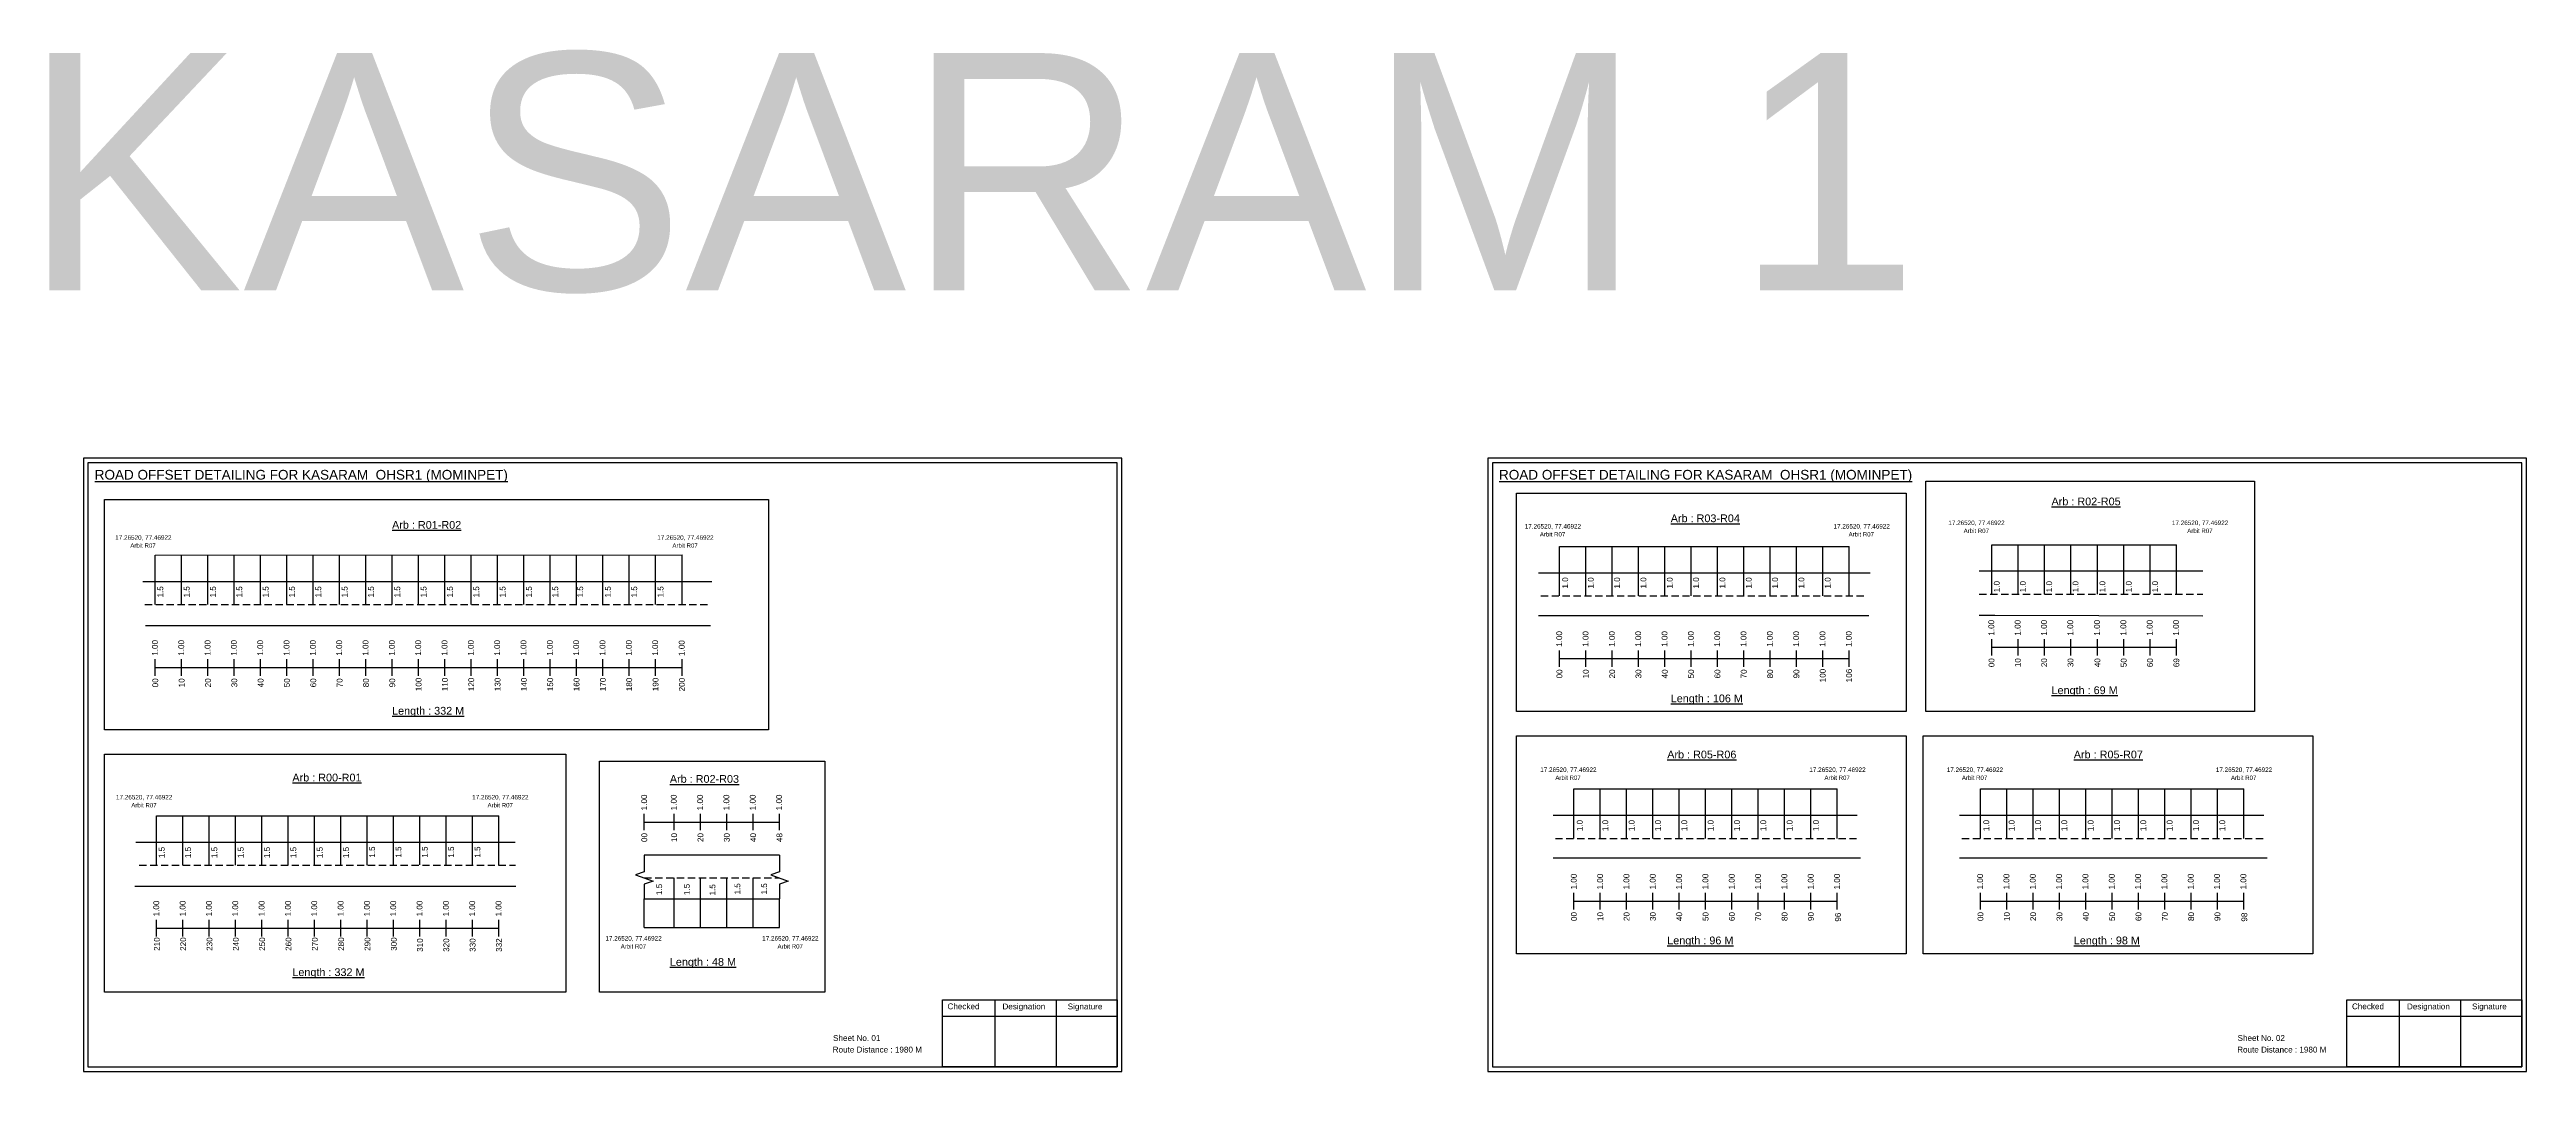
# Model space of a CAD drawing. Header units: inches. Extents: x -117 to 51867, y -12715 to 3423.
# Drawn here: x 45609 to 46888, y -3510 to -2982 of the extents above; entities that cross this region are included whole.
import ezdxf

# ---------------------------------------------------------------- set-up
doc = ezdxf.new("R2010")
doc.units = ezdxf.units.IN
doc.header["$MEASUREMENT"] = 0
doc.linetypes.add('DASHED2', pattern=[0.375, 0.25, -0.125])
for name, color, linetype in [('PDF_Geometry', 7, 'Continuous'), ('PDF_Text', 5, 'Continuous'), ('pipe', 5, 'Continuous')]:
    doc.layers.add(name, color=color, linetype=linetype)
doc.styles.add('PDF Arial', font='arial.ttf')
doc.styles.get("Standard").update_dxf_attribs({"font": 'arial.ttf'})

msp = doc.modelspace()

# ---------------------------------------------------------------- linework, layer by layer
at = {"color": 5}
for p, q in [((45663.4, -3243), (45935.5, -3242.8)), ((46388.7, -3238.4), (46538.3, -3238.4)), ((46612, -3237.6), (46707.4, -3237.6)), ((46396.2, -3363.7), (46532.2, -3363.7)), ((46606.2, -3363.7), (46742.2, -3363.7)), ((45664.1, -3377.6), (45840.9, -3377.6)), ((45916, -3435.2), (45985.8, -3435.2))]:
    msp.add_line(p, q, dxfattribs=at)
for p, q in [((45663.4, -3268.5), (45663.4, -3242.9)), ((45677, -3268.5), (45677, -3242.9)), ((45690.6, -3268.5), (45690.6, -3242.9)), ((45704.2, -3268.5), (45704.2, -3242.9)), ((45717.8, -3268.5), (45717.8, -3242.9)), ((45731.4, -3268.5), (45731.4, -3242.9)), ((45745, -3268.5), (45745, -3242.9)), ((45758.6, -3268.5), (45758.6, -3242.9)), ((45772.2, -3268.5), (45772.2, -3242.9)), ((45785.8, -3268.5), (45785.8, -3242.9)), ((45799.4, -3268.5), (45799.4, -3242.9)), ((45813, -3268.5), (45813, -3242.9)), ((45826.6, -3268.5), (45826.6, -3242.9)), ((45840.2, -3268.5), (45840.2, -3242.9)), ((45853.8, -3268.5), (45853.8, -3242.9)), ((45867.4, -3268.5), (45867.4, -3242.9)), ((45881, -3268.5), (45881, -3242.9)), ((45894.6, -3268.5), (45894.6, -3242.9)), ((45908.2, -3268.5), (45908.2, -3242.9)), ((45921.8, -3268.5), (45921.8, -3242.9)), ((45935.5, -3268.3), (45935.5, -3242.8)), ((46388.7, -3263.9), (46388.7, -3238.4)), ((46402.3, -3263.9), (46402.3, -3238.4)), ((46415.9, -3263.9), (46415.9, -3238.4)), ((46429.5, -3263.9), (46429.5, -3238.4)), ((46443.1, -3263.9), (46443.1, -3238.4)), ((46456.7, -3263.9), (46456.7, -3238.4)), ((46470.3, -3263.9), (46470.3, -3238.4)), ((46483.9, -3263.9), (46483.9, -3238.4)), ((46497.5, -3263.9), (46497.5, -3238.4)), ((46511.1, -3263.9), (46511.1, -3238.4)), ((46524.7, -3263.9), (46524.7, -3238.4)), ((46538.3, -3263.9), (46538.3, -3238.4)), ((46612, -3263.1), (46612, -3237.6)), ((46625.6, -3263.1), (46625.6, -3237.6)), ((46639.2, -3263.1), (46639.2, -3237.6)), ((46652.8, -3263.1), (46652.8, -3237.6)), ((46666.6, -3263.1), (46666.6, -3237.6)), ((46680.2, -3263.1), (46680.2, -3237.6)), ((46693.8, -3263.1), (46693.8, -3237.6)), ((46707.4, -3263.1), (46707.4, -3237.6)), ((45657, -3256.6), (45950.8, -3256.6)), ((46377.9, -3252), (46549.2, -3252)), ((46721, -3251.2), (46605.6, -3251.2)), ((46548.5, -3274.2), (46377.9, -3274.2)), ((46605.6, -3273.9), (46613.6, -3273.9)), ((46613.6, -3273.9), (46721, -3274.2)), ((45658.3, -3279.2), (45950.2, -3279.2)), ((46396.2, -3389.2), (46396.2, -3363.7)), ((46409.8, -3389.2), (46409.8, -3363.7)), ((46423.4, -3389.2), (46423.4, -3363.7)), ((46437, -3389.2), (46437, -3363.7)), ((46450.6, -3389.2), (46450.6, -3363.7)), ((46464.2, -3389.2), (46464.2, -3363.7)), ((46477.8, -3389.2), (46477.8, -3363.7)), ((46491.4, -3389.2), (46491.4, -3363.7)), ((46505, -3389.2), (46505, -3363.7)), ((46518.6, -3389.2), (46518.6, -3363.7)), ((46532.2, -3389.2), (46532.2, -3363.7)), ((46606.2, -3389.2), (46606.2, -3363.7)), ((46619.8, -3389.2), (46619.8, -3363.7)), ((46633.4, -3389.2), (46633.4, -3363.7)), ((46647, -3389.2), (46647, -3363.7)), ((46660.6, -3389.2), (46660.6, -3363.7)), ((46674.2, -3389.2), (46674.2, -3363.7)), ((46687.8, -3389.2), (46687.8, -3363.7)), ((46701.4, -3389.2), (46701.4, -3363.7)), ((46715, -3389.2), (46715, -3363.7)), ((46728.6, -3389.2), (46728.6, -3363.7)), ((46742.2, -3389.2), (46742.2, -3363.7)), ((45664.1, -3403.1), (45664.1, -3377.6)), ((45677.7, -3403.1), (45677.7, -3377.6)), ((45691.3, -3403.1), (45691.3, -3377.6)), ((45704.9, -3403.1), (45704.9, -3377.6)), ((45718.5, -3403.1), (45718.5, -3377.6)), ((45732.1, -3403.1), (45732.1, -3377.6)), ((45745.7, -3403.1), (45745.7, -3377.6)), ((45759.3, -3403.1), (45759.3, -3377.6)), ((45772.9, -3403.1), (45772.9, -3377.6)), ((45786.4, -3402.9), (45786.4, -3377.4)), ((45800, -3402.9), (45800, -3377.4)), ((45813.6, -3402.9), (45813.6, -3377.4)), ((45827.2, -3402.9), (45827.2, -3377.4)), ((45840.9, -3403.1), (45840.9, -3377.6)), ((46385.4, -3377.3), (46542.5, -3377.3)), ((46595.3, -3377.3), (46752.5, -3377.3)), ((45653.4, -3391.2), (45849.3, -3391.2)), ((45985.8, -3397.8), (45916, -3397.8)), ((46544.3, -3399.5), (46385.4, -3399.5)), ((46754.3, -3399.5), (46595.3, -3399.5)), ((45652.8, -3413.9), (45849.7, -3413.9)), ((45931.4, -3435.2), (45931.4, -3409.6)), ((45945, -3435.2), (45945, -3409.6)), ((45958.6, -3435.2), (45958.6, -3409.6)), ((45972.2, -3435.2), (45972.2, -3409.6)), ((45916, -3420.4), (45985.8, -3420.4)), ((45916, -3435.2), (45916, -3420.4)), ((45985.8, -3435.2), (45985.8, -3420.4))]:
    msp.add_line(p, q)
at = {"linetype": 'DASHED2', "ltscale": 15}
for p, q in [((45658, -3268.5), (45948.6, -3268.4)), ((46379.1, -3263.9), (46546.7, -3263.9)), ((46605.6, -3263.1), (46721, -3263.1)), ((46386.6, -3389.2), (46542.5, -3389.2)), ((46596.6, -3389.2), (46752.5, -3389.2)), ((45655.1, -3403.1), (45849.4, -3403.1)), ((45916, -3409.6), (45985.8, -3409.6))]:
    msp.add_line(p, q, dxfattribs=at)
at = {"color": 217, "true_color": 0x93278f}
for p, q in [((46612, -3294.8), (46612, -3286.3)), ((46625.6, -3294.8), (46625.6, -3286.3)), ((46639.2, -3294.8), (46639.2, -3286.3)), ((46652.8, -3294.8), (46652.8, -3286.3)), ((46666.6, -3294.8), (46666.6, -3286.3)), ((46680.2, -3294.8), (46680.2, -3286.3)), ((46693.8, -3294.8), (46693.8, -3286.3)), ((46707.4, -3294.8), (46707.4, -3286.3)), ((45663.4, -3305.2), (45663.4, -3296.6)), ((45663.4, -3300.9), (45935.5, -3300.9)), ((45677, -3305.2), (45677, -3296.6)), ((45690.6, -3305.2), (45690.6, -3296.6)), ((45704.2, -3305.2), (45704.2, -3296.6)), ((45717.8, -3305.2), (45717.8, -3296.6)), ((45731.4, -3305.2), (45731.4, -3296.6)), ((45745, -3305.2), (45745, -3296.6)), ((45758.6, -3305.2), (45758.6, -3296.6)), ((45772.2, -3305.2), (45772.2, -3296.6)), ((45785.8, -3305.2), (45785.8, -3296.6)), ((45799.4, -3305.2), (45799.4, -3296.6)), ((45813, -3305.2), (45813, -3296.6)), ((45826.6, -3305.2), (45826.6, -3296.6)), ((45840.2, -3305.2), (45840.2, -3296.6)), ((45853.8, -3305.2), (45853.8, -3296.6)), ((45867.4, -3305.2), (45867.4, -3296.6)), ((45881, -3305.2), (45881, -3296.6)), ((45894.6, -3305.2), (45894.6, -3296.6)), ((45908.2, -3305.2), (45908.2, -3296.6)), ((45921.8, -3305.2), (45921.8, -3296.6)), ((45935.5, -3305.3), (45935.5, -3296.7)), ((46388.7, -3300.6), (46388.7, -3292.1)), ((46388.7, -3296.3), (46538.3, -3296.3)), ((46402.3, -3300.6), (46402.3, -3292.1)), ((46415.9, -3300.6), (46415.9, -3292.1)), ((46429.5, -3300.6), (46429.5, -3292.1)), ((46443.1, -3300.6), (46443.1, -3292.1)), ((46456.7, -3300.6), (46456.7, -3292.1)), ((46470.3, -3300.6), (46470.3, -3292.1)), ((46483.9, -3300.6), (46483.9, -3292.1)), ((46497.5, -3300.6), (46497.5, -3292.1)), ((46511.1, -3300.6), (46511.1, -3292.1)), ((46524.7, -3300.6), (46524.7, -3292.1)), ((46538.3, -3300.6), (46538.3, -3292.1)), ((46612, -3290.5), (46707.4, -3290.5)), ((45916, -3385), (45916, -3376.5)), ((45931.4, -3385), (45931.4, -3376.5)), ((45945, -3385), (45945, -3376.5)), ((45958.6, -3385), (45958.6, -3376.5)), ((45972.2, -3385), (45972.2, -3376.5)), ((45985.8, -3385), (45985.8, -3376.5)), ((45916, -3380.8), (45985.8, -3380.8)), ((46396.2, -3425.9), (46396.2, -3417.4)), ((46396.2, -3421.6), (46532.2, -3421.6)), ((46409.8, -3425.9), (46409.8, -3417.4)), ((46423.4, -3425.9), (46423.4, -3417.4)), ((46437, -3425.9), (46437, -3417.4)), ((46450.6, -3425.9), (46450.6, -3417.4)), ((46464.2, -3425.9), (46464.2, -3417.4)), ((46477.8, -3425.9), (46477.8, -3417.4)), ((46491.4, -3425.9), (46491.4, -3417.4)), ((46505, -3425.9), (46505, -3417.4)), ((46518.6, -3425.9), (46518.6, -3417.4)), ((46532.2, -3425.9), (46532.2, -3417.4)), ((46606.2, -3425.9), (46606.2, -3417.4)), ((46606.2, -3421.6), (46742.2, -3421.6)), ((46619.8, -3425.9), (46619.8, -3417.4)), ((46633.4, -3425.9), (46633.4, -3417.4)), ((46647, -3425.9), (46647, -3417.4)), ((46660.6, -3425.9), (46660.6, -3417.4)), ((46674.2, -3425.9), (46674.2, -3417.4)), ((46687.8, -3425.9), (46687.8, -3417.4)), ((46701.4, -3425.9), (46701.4, -3417.4)), ((46715, -3425.9), (46715, -3417.4)), ((46728.6, -3425.9), (46728.6, -3417.4)), ((46742.2, -3425.9), (46742.2, -3417.4)), ((45664.1, -3439.8), (45664.1, -3431.2)), ((45664.1, -3435.5), (45840.9, -3435.5)), ((45677.7, -3439.8), (45677.7, -3431.2)), ((45691.3, -3439.8), (45691.3, -3431.2)), ((45704.9, -3439.8), (45704.9, -3431.2)), ((45718.5, -3439.8), (45718.5, -3431.2)), ((45732.1, -3439.8), (45732.1, -3431.2)), ((45745.7, -3439.8), (45745.7, -3431.2)), ((45759.3, -3439.8), (45759.3, -3431.2)), ((45772.9, -3439.8), (45772.9, -3431.2)), ((45786.5, -3439.8), (45786.5, -3431.2)), ((45800.1, -3439.8), (45800.1, -3431.2)), ((45813.7, -3439.8), (45813.7, -3431.2)), ((45827.3, -3439.8), (45827.3, -3431.2)), ((45840.9, -3439.8), (45840.9, -3431.2))]:
    msp.add_line(p, q, dxfattribs=at)
for points in [[(46366.6, -3210.9), (46567.9, -3210.9), (46567.9, -3323.6), (46366.6, -3323.6)], [(46578, -3204.7), (46747.7, -3204.7), (46747.7, -3323.6), (46578, -3323.6)], [(45637.2, -3214.2), (45980.1, -3214.2), (45980.1, -3333.2), (45637.2, -3333.2)], [(46366.6, -3336.2), (46567.9, -3336.2), (46567.9, -3448.9), (46366.6, -3448.9)], [(46576.6, -3336.2), (46777.8, -3336.2), (46777.8, -3448.9), (46576.6, -3448.9)], [(45892.9, -3349.3), (46009.3, -3349.3), (46009.3, -3468.6), (45892.9, -3468.6)]]:
    msp.add_lwpolyline(points, close=True)
at = {"linetype": 'Continuous'}
for points in [[(45916, -3397.8), (45916, -3406.4), (45911.5, -3408), (45920.5, -3411.3), (45916, -3412.9), (45916, -3420.4)], [(45985.8, -3397.8), (45985.8, -3406.4), (45981.3, -3408), (45990.3, -3411.3), (45985.8, -3412.9), (45985.8, -3420.4)]]:
    msp.add_lwpolyline(points, dxfattribs=at)
at = {"layer": 'PDF_Geometry'}
for points in [[(45626.3, -3192.9), (45626.3, -3509.6), (46162.7, -3509.6), (46162.7, -3192.9)], [(45628.6, -3195.2), (45628.6, -3507.2), (46160.3, -3507.2), (46160.3, -3195.2)], [(46351.8, -3192.9), (46351.8, -3509.6), (46888.2, -3509.6), (46888.2, -3192.9)], [(46354.1, -3195.2), (46354.1, -3507.2), (46885.8, -3507.2), (46885.8, -3195.2)]]:
    msp.add_lwpolyline(points, close=True, dxfattribs=at)
at = {"layer": 'PDF_Geometry', "color": 242, "true_color": 0xcc1f26}
for points in [[(46160.3, -3507.2), (46070, -3507.2), (46070, -3472.6), (46160.3, -3472.6)], [(46885.8, -3507.2), (46795.5, -3507.2), (46795.5, -3472.6), (46885.8, -3472.6)]]:
    msp.add_lwpolyline(points, close=True, dxfattribs=at)
for points in [[(46097, -3472.6), (46097, -3507.2)], [(46128.7, -3472.6), (46128.7, -3507.2)], [(46822.5, -3472.6), (46822.5, -3507.2)], [(46854.2, -3472.6), (46854.2, -3507.2)], [(46070, -3481), (46160.3, -3481)], [(46795.5, -3481), (46885.8, -3481)]]:
    msp.add_lwpolyline(points, dxfattribs=at)
at = {"layer": 'pipe', "color": 0}
msp.add_lwpolyline([(45637.2, -3345.7), (45875.5, -3345.7), (45875.5, -3468.6), (45637.2, -3468.6)], close=True, dxfattribs=at)

# ---------------------------------------------------------------- texts
for s, height, p in [('KASARAM 1', 122.54, (45594.7, -3106.2)), ('Sheet No. 01', 3, (46013.5, -3493.8)), ('Sheet No. 02', 3, (46739, -3493.8)), ('Route Distance : 1980 M', 3, (46013.3, -3499.8)), ('Route Distance : 1980 M', 3, (46738.8, -3499.8))]:
    msp.add_text(s, height=height).set_placement(p)
at = {"color": 242, "true_color": 0xcd2027}
for s, height, p in [('%%UROAD OFFSET DETAILING FOR KASARAM  OHSR1 (MOMINPET)', 5, (45632.1, -3203.9)), ('%%UROAD OFFSET DETAILING FOR KASARAM  OHSR1 (MOMINPET)', 5, (46357.5, -3203.9)), ('%%UArb : R03-R04', 4, (46446.2, -3225.9)), ('%%UArb : R02-R05', 4, (46642.9, -3217.2)), ('%%UArb : R01-R02', 4, (45785.7, -3229.3)), ('%%ULength : 69 M', 4, (46642.9, -3314.7)), ('%%ULength : 332 M', 4, (45785.7, -3325.3)), ('%%ULength : 106 M', 4, (46446.2, -3318.9)), ('%%UArb : R05-R06', 4, (46444.4, -3347.9)), ('%%UArb : R05-R07', 4, (46654.4, -3347.9)), ('%%UArb : R00-R01', 4, (45734.2, -3359.8)), ('%%UArb : R02-R03', 4, (45929.2, -3360.5)), ('%%ULength : 96 M', 4, (46444.4, -3443.9)), ('%%ULength : 98 M', 4, (46654.4, -3443.9)), ('%%ULength : 48 M', 4, (45929.2, -3455)), ('%%ULength : 332 M', 4, (45734.2, -3460.3))]:
    msp.add_text(s, height=height, dxfattribs=at).set_placement(p)
at = {"color": 5}
for s, height, p in [('17.26520, 77.46922', 2.34, (45642.7, -3235)), ('Arbit R07', 2.25, (45650.5, -3239.1)), ('17.26520, 77.46922', 2.34, (45922.7, -3235)), ('Arbit R07', 2.25, (45930.5, -3239.1)), ('17.26520, 77.46922', 2.34, (46370.8, -3229.2)), ('Arbit R07', 2.25, (46378.6, -3233.3)), ('17.26520, 77.46922', 2.34, (46530.3, -3229.2)), ('Arbit R07', 2.25, (46538.1, -3233.3)), ('17.26520, 77.46922', 2.34, (46589.6, -3227.4)), ('Arbit R07', 2.25, (46597.5, -3231.5)), ('17.26520, 77.46922', 2.34, (46705.1, -3227.4)), ('Arbit R07', 2.25, (46713, -3231.5)), ('17.26520, 77.46922', 2.34, (46378.8, -3354.9)), ('Arbit R07', 2.25, (46386.6, -3359)), ('17.26520, 77.46922', 2.34, (46517.8, -3354.9)), ('Arbit R07', 2.25, (46525.6, -3359)), ('17.26520, 77.46922', 2.34, (46588.8, -3354.9)), ('Arbit R07', 2.25, (46596.6, -3359)), ('17.26520, 77.46922', 2.34, (46727.8, -3354.9)), ('Arbit R07', 2.25, (46735.6, -3359)), ('17.26520, 77.46922', 2.34, (45643.1, -3369.1)), ('Arbit R07', 2.25, (45651, -3373.2)), ('17.26520, 77.46922', 2.34, (45827.1, -3369.1)), ('Arbit R07', 2.25, (45835, -3373.2)), ('17.26520, 77.46922', 2.34, (45895.9, -3442)), ('17.26520, 77.46922', 2.34, (45976.9, -3442)), ('Arbit R07', 2.25, (45903.8, -3446.1)), ('Arbit R07', 2.25, (45984.8, -3446.1))]:
    msp.add_text(s, height=height, dxfattribs=at).set_placement(p)
for s, p in [('1.5', (45667.5, -3264.8)), ('1.5', (45681.1, -3264.8)), ('1.5', (45694.7, -3264.8)), ('1.5', (45708.3, -3264.8)), ('1.5', (45721.9, -3264.8)), ('1.5', (45735.5, -3264.8)), ('1.5', (45749.1, -3264.8)), ('1.5', (45762.7, -3264.8)), ('1.5', (45776.3, -3264.8)), ('1.5', (45789.9, -3264.8)), ('1.5', (45803.5, -3264.8)), ('1.5', (45817.1, -3264.8)), ('1.5', (45830.7, -3264.8)), ('1.5', (45844.3, -3264.8)), ('1.5', (45857.9, -3264.8)), ('1.5', (45871.5, -3264.8)), ('1.5', (45884.4, -3264.8)), ('1.5', (45898.7, -3264.8)), ('1.5', (45912.3, -3264.8)), ('1.5', (45925.9, -3264.8)), ('1.0', (46393.2, -3260.2)), ('1.0', (46406.4, -3260.2)), ('1.0', (46420, -3260.2)), ('1.0', (46433.6, -3260.2)), ('1.0', (46447.2, -3260.2)), ('1.0', (46460.8, -3260.2)), ('1.0', (46474.4, -3260.2)), ('1.0', (46488, -3260.2)), ('1.0', (46501.6, -3260.2)), ('1.0', (46515.2, -3260.2)), ('1.0', (46528.8, -3260.2)), ('1.0', (46616.1, -3262.1)), ('1.0', (46629.6, -3262.1)), ('1.0', (46643.2, -3262.1)), ('1.0', (46656.8, -3262.1)), ('1.0', (46670.7, -3262.1)), ('1.0', (46684.3, -3262.1)), ('1.0', (46697.9, -3262.1)), ('1.0', (46400.7, -3385.5)), ('1.0', (46413.9, -3385.5)), ('1.0', (46427.5, -3385.5)), ('1.0', (46441.1, -3385.5)), ('1.0', (46454.7, -3385.5)), ('1.0', (46468.3, -3385.5)), ('1.0', (46481.9, -3385.5)), ('1.0', (46495.5, -3385.5)), ('1.0', (46509.1, -3385.5)), ('1.0', (46522.7, -3385.5)), ('1.0', (46610.7, -3385.5)), ('1.0', (46623.8, -3385.5)), ('1.0', (46637.4, -3385.5)), ('1.0', (46651, -3385.5)), ('1.0', (46664.6, -3385.5)), ('1.0', (46678.2, -3385.5)), ('1.0', (46691.8, -3385.5)), ('1.0', (46705.4, -3385.5)), ('1.0', (46719, -3385.5)), ('1.0', (46732.6, -3385.5)), ('1.5', (45668.2, -3399.4)), ('1.5', (45681.8, -3399.4)), ('1.5', (45695.4, -3399.4)), ('1.5', (45709, -3399.4)), ('1.5', (45722.6, -3399.4)), ('1.5', (45736.2, -3399.4)), ('1.5', (45749.8, -3399.4)), ('1.5', (45763.4, -3399.4)), ('1.5', (45776.9, -3399.2)), ('1.5', (45790.5, -3399.2)), ('1.5', (45804.1, -3399.2)), ('1.5', (45817.7, -3399.2)), ('1.5', (45831.3, -3399.2)), ('1.5', (45925.2, -3418.5)), ('1.5', (45939.5, -3418.5)), ('1.5', (45952.7, -3418.7)), ('1.5', (45965.6, -3418.2)), ('1.5', (45979.4, -3418.2))]:
    msp.add_text(s, height=3, rotation=90).set_placement(p)
at = {"color": 217, "true_color": 0x93278f}
for s, p in [('1.00', (45664.7, -3294.9)), ('1.00', (45678.3, -3294.9)), ('1.00', (45691.9, -3294.9)), ('1.00', (45705.5, -3294.9)), ('1.00', (45719.1, -3294.9)), ('1.00', (45732.7, -3294.9)), ('1.00', (45746.3, -3294.9)), ('1.00', (45759.9, -3294.9)), ('1.00', (45773.5, -3294.9)), ('1.00', (45787.1, -3294.9)), ('1.00', (45800.7, -3294.9)), ('1.00', (45814.3, -3294.9)), ('1.00', (45827.9, -3294.9)), ('1.00', (45841.5, -3294.9)), ('1.00', (45855.1, -3294.9)), ('1.00', (45868.7, -3294.9)), ('1.00', (45882.3, -3294.9)), ('1.00', (45895.9, -3294.9)), ('1.00', (45909.5, -3294.9)), ('1.00', (45923.1, -3294.9)), ('1.00', (45936.8, -3295)), ('1.00', (46390.1, -3290.3)), ('1.00', (46403.7, -3290.3)), ('1.00', (46417.3, -3290.3)), ('1.00', (46430.9, -3290.3)), ('1.00', (46444.5, -3290.3)), ('1.00', (46458.1, -3290.3)), ('1.00', (46471.7, -3290.3)), ('1.00', (46485.3, -3290.3)), ('1.00', (46498.9, -3290.3)), ('1.00', (46512.5, -3290.3)), ('1.00', (46526.1, -3290.3)), ('1.00', (46539.7, -3290.3)), ('1.00', (46613.3, -3284.5)), ('1.00', (46626.9, -3284.5)), ('1.00', (46640.5, -3284.5)), ('1.00', (46654.1, -3284.5)), ('1.00', (46667.9, -3284.5)), ('1.00', (46681.5, -3284.5)), ('1.00', (46695.1, -3284.5)), ('1.00', (46708.7, -3284.5)), ('00', (46613.4, -3300.8)), ('10', (46627, -3300.8)), ('20', (46640.6, -3300.8)), ('30', (46654.2, -3300.8)), ('40', (46668.1, -3300.8)), ('50', (46681.7, -3300.8)), ('60', (46695.3, -3300.8)), ('69', (46708.9, -3300.8)), ('00', (45664.9, -3311.2)), ('10', (45678.5, -3311.2)), ('20', (45692.1, -3311.2)), ('30', (45705.7, -3311.2)), ('40', (45719.3, -3311.2)), ('50', (45732.9, -3311.2)), ('60', (45746.5, -3311.2)), ('70', (45760.1, -3311.2)), ('80', (45773.7, -3311.2)), ('90', (45787.3, -3311.2)), ('100', (45800.9, -3313.2)), ('110', (45814.5, -3313.2)), ('120', (45828.1, -3313.2)), ('130', (45841.7, -3313.2)), ('140', (45855.3, -3313.2)), ('150', (45868.9, -3313.2)), ('160', (45882.5, -3313.2)), ('170', (45896.1, -3313.2)), ('180', (45909.7, -3313.2)), ('190', (45923.3, -3313.2)), ('200', (45936.9, -3313.3)), ('00', (46390.2, -3306.6)), ('10', (46403.8, -3306.6)), ('20', (46417.4, -3306.6)), ('30', (46431, -3306.6)), ('40', (46444.6, -3306.6)), ('50', (46458.2, -3306.6)), ('60', (46471.8, -3306.6)), ('70', (46485.4, -3306.6)), ('80', (46499, -3306.6)), ('90', (46512.6, -3306.6)), ('100', (46526.2, -3308.6)), ('106', (46539.8, -3308.6)), ('1.00', (45917.4, -3374.7)), ('1.00', (45932.7, -3374.7)), ('1.00', (45946.3, -3374.7)), ('1.00', (45959.9, -3374.7)), ('1.00', (45973.5, -3374.7)), ('1.00', (45987.1, -3374.7)), ('00', (45917.5, -3391.1)), ('10', (45932.9, -3391.1)), ('20', (45946.5, -3391.1)), ('30', (45960.1, -3391.1)), ('40', (45973.7, -3391.1)), ('48', (45987.3, -3391.1)), ('1.00', (46397.6, -3415.6)), ('1.00', (46411.2, -3415.6)), ('1.00', (46424.8, -3415.6)), ('1.00', (46438.4, -3415.6)), ('1.00', (46452, -3415.6)), ('1.00', (46465.6, -3415.6)), ('1.00', (46479.2, -3415.6)), ('1.00', (46492.8, -3415.6)), ('1.00', (46506.4, -3415.6)), ('1.00', (46520, -3415.6)), ('1.00', (46533.6, -3415.6)), ('1.00', (46607.5, -3415.6)), ('1.00', (46621.1, -3415.6)), ('1.00', (46634.7, -3415.6)), ('1.00', (46648.3, -3415.6)), ('1.00', (46661.9, -3415.6)), ('1.00', (46675.5, -3415.6)), ('1.00', (46689.1, -3415.6)), ('1.00', (46702.7, -3415.6)), ('1.00', (46716.3, -3415.6)), ('1.00', (46729.9, -3415.6)), ('1.00', (46743.5, -3415.6)), ('1.00', (45665.4, -3429.5)), ('1.00', (45679, -3429.5)), ('1.00', (45692.6, -3429.5)), ('1.00', (45706.2, -3429.5)), ('1.00', (45719.8, -3429.5)), ('1.00', (45733.4, -3429.5)), ('1.00', (45747, -3429.5)), ('1.00', (45760.6, -3429.5)), ('1.00', (45774.2, -3429.5)), ('1.00', (45787.8, -3429.5)), ('1.00', (45801.4, -3429.5)), ('1.00', (45815, -3429.5)), ('1.00', (45828.6, -3429.5)), ('1.00', (45842.2, -3429.5)), ('00', (46397.7, -3431.9)), ('10', (46411.3, -3431.9)), ('20', (46424.9, -3431.9)), ('30', (46438.5, -3431.9)), ('40', (46452.1, -3431.9)), ('50', (46465.7, -3431.9)), ('60', (46479.3, -3431.9)), ('70', (46492.9, -3431.9)), ('80', (46506.5, -3431.9)), ('90', (46520.1, -3431.9)), ('96', (46534.1, -3432.2)), ('00', (46607.7, -3431.9)), ('10', (46621.3, -3431.9)), ('20', (46634.9, -3431.9)), ('30', (46648.5, -3431.9)), ('40', (46662.1, -3431.9)), ('50', (46675.7, -3431.9)), ('60', (46689.3, -3431.9)), ('70', (46702.9, -3431.9)), ('80', (46716.5, -3431.9)), ('90', (46730.1, -3431.9)), ('98', (46744, -3432.2)), ('210', (45665.7, -3447.3)), ('220', (45679.3, -3447.3)), ('230', (45692.9, -3447.3)), ('240', (45706.5, -3447.3)), ('250', (45720.1, -3447.3)), ('260', (45733.7, -3447.3)), ('270', (45747.3, -3447.3)), ('280', (45760.9, -3447.3)), ('290', (45774.5, -3447.3)), ('300', (45788.1, -3447.3)), ('310', (45801.6, -3447.8)), ('320', (45815.2, -3447.8)), ('330', (45828.8, -3447.8)), ('332', (45842.4, -3447.8))]:
    msp.add_text(s, height=3, rotation=90, dxfattribs=at).set_placement(p)
at = {"layer": 'PDF_Text', "color": 7, "attachment_point": 7, "style": 'PDF Arial'}
for s, insert, char_height in [('Checked', (46072.6, -3477.5), 3), ('Designation', (46101, -3478.4), 3.001), ('Signature', (46134.7, -3478.4), 3), ('Checked', (46798.1, -3477.5), 3), ('Designation', (46826.5, -3478.4), 3.001), ('Signature', (46860.1, -3478.4), 3)]:
    msp.add_mtext(s, dxfattribs=dict(at, insert=insert, char_height=char_height))

doc.saveas('drawing.dxf')
